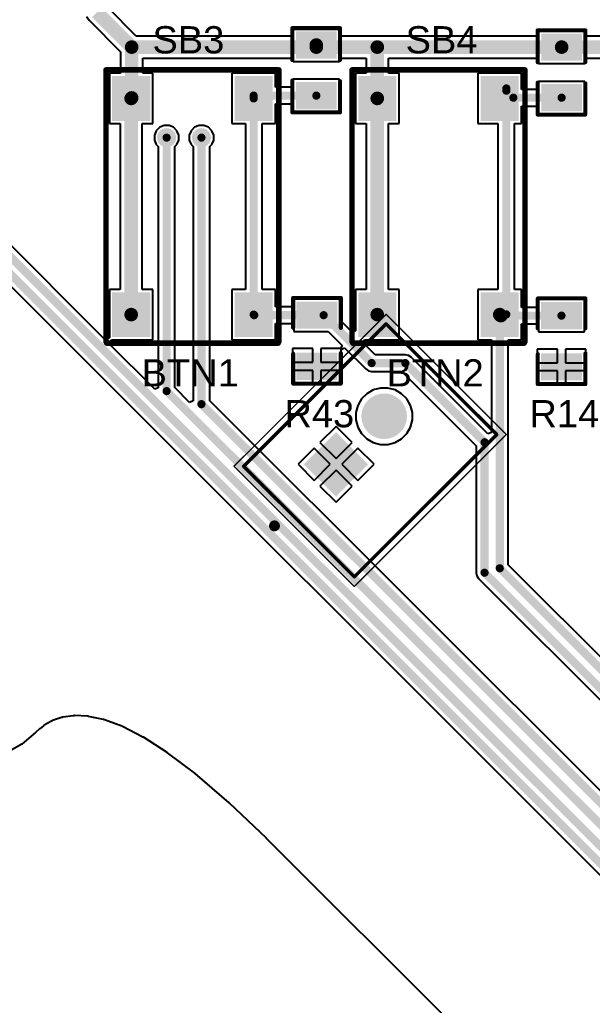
# Model space of a CAD drawing. Header units: millimetres. Extents: x 100 to 300, y 101 to 245.
# Drawn here: x 122.52 to 143.56, y 149.49 to 185.74 of the extents above; entities that cross this region are included whole.
import ezdxf

# ---------------------------------------------------------------- set-up
doc = ezdxf.new("R2010")
doc.units = ezdxf.units.MM
for name, color, linetype in [('BottomSolder', 6, 'Continuous'), ('Mechanical13', 56, 'Continuous'), ('Mechanical15', 56, 'Continuous'), ('MultiLayer', 9, 'Continuous'), ('PadHoleLayer', 156, 'Continuous'), ('TopLayer', 1, 'Continuous'), ('TopOverlay', 2, 'Continuous'), ('TopPaste', 8, 'Continuous'), ('TopSolder', 216, 'Continuous'), ('ViaHoleLayer', 16, 'Continuous')]:
    doc.layers.add(name, color=color, linetype=linetype)
doc.styles.add('Arial', font='', dxfattribs={"height": 0.2})
doc.styles.get('Arial').set_extended_font_data('Arial')

# ---------------------------------------------------------------- blocks, each defined once
blk = doc.blocks.new('CAP0805_5')
at = {"layer": 'TopLayer'}
for points in [[(-1.37900029, 0.70449948), (-0.47899955, 0.70449948), (-0.47899955, -0.69250052), (-1.37900029, -0.69250052)], [(0.48100107, 0.70449948), (1.38100181, 0.70449948), (1.38100181, -0.69250052), (0.48100107, -0.69250052)]]:
    blk.add_hatch(color=1, dxfattribs=at).paths.add_polyline_path(points)
at = {"layer": 'TopPaste'}
for points in [[(-1.37900029, 0.70449948), (-0.47899955, 0.70449948), (-0.47899955, -0.69250052), (-1.37900029, -0.69250052)], [(0.48100107, 0.70449948), (1.38100181, 0.70449948), (1.38100181, -0.69250052), (0.48100107, -0.69250052)]]:
    blk.add_hatch(color=8, dxfattribs=at).paths.add_polyline_path(points)
at = {"layer": 'TopSolder'}
for points in [[(-1.42900019, 0.7544993799999999), (-0.42899965, 0.7544993799999999), (-0.42899965, -0.7425004199999999), (-1.42900019, -0.7425004199999999)], [(0.4310011699999999, 0.7544993799999999), (1.43100171, 0.7544993799999999), (1.43100171, -0.7425004199999999), (0.4310011699999999, -0.7425004199999999)]]:
    blk.add_hatch(color=216, dxfattribs=at).paths.add_polyline_path(points)
at = {"layer": 'TopOverlay', "const_width": 0.1499997}
for points in [[(-0.37500052, 0.8750020599999999), (-1.55000198, 0.8750020599999999)], [(-1.54999944, -0.8499983), (-1.54999944, 0.8499983)], [(1.54999944, 0.87499952), (0.3999992, 0.87499952)], [(1.54999944, -0.85000338), (1.54999944, 0.8499983)], [(-0.37500052, -0.8750020599999999), (-1.55000198, -0.8750020599999999)], [(1.54999944, -0.8750045999999999), (0.37500052, -0.8750045999999999)]]:
    blk.add_lwpolyline(points, dxfattribs=at)
at = {"layer": 'TopOverlay', "const_width": 0.07499858}
for points in [[(-1.58750254, 0.8750020599999999, 1), (-1.51250142, 0.8750020599999999, 1)], [(-1.5875, 0.8499983, 1), (-1.51249888, 0.8499983, 1)], [(-0.41250108, 0.8750020599999999, 1), (-0.33749996, 0.8750020599999999, 1)], [(0.36249864, 0.87499952, 1), (0.43749976, 0.87499952, 1)], [(1.51249888, 0.87499952, 1), (1.5875, 0.87499952, 1)], [(1.51249888, 0.8499983, 1), (1.5875, 0.8499983, 1)], [(-1.58750254, -0.8750020599999999, 1), (-1.51250142, -0.8750020599999999, 1)], [(-1.5875, -0.8499983, 1), (-1.51249888, -0.8499983, 1)], [(-0.41250108, -0.8750020599999999, 1), (-0.33749996, -0.8750020599999999, 1)], [(0.33749996, -0.8750045999999999, 1), (0.41250108, -0.8750045999999999, 1)], [(1.51249888, -0.85000338, 1), (1.5875, -0.85000338, 1)], [(1.51249888, -0.8750045999999999, 1), (1.5875, -0.8750045999999999, 1)]]:
    blk.add_lwpolyline(points, format="xyb", close=True, dxfattribs=at)
blk = doc.blocks.new('CAP0805_6')
at = {"layer": 'TopLayer'}
for points in [[(-1.37900029, 0.70449948), (-0.47899955, 0.70449948), (-0.47899955, -0.69250052), (-1.37900029, -0.69250052)], [(0.48100107, 0.70449948), (1.38100181, 0.70449948), (1.38100181, -0.69250052), (0.48100107, -0.69250052)]]:
    blk.add_hatch(color=1, dxfattribs=at).paths.add_polyline_path(points)
at = {"layer": 'TopPaste'}
for points in [[(-1.37900029, 0.70449948), (-0.47899955, 0.70449948), (-0.47899955, -0.69250052), (-1.37900029, -0.69250052)], [(0.48100107, 0.70449948), (1.38100181, 0.70449948), (1.38100181, -0.69250052), (0.48100107, -0.69250052)]]:
    blk.add_hatch(color=8, dxfattribs=at).paths.add_polyline_path(points)
at = {"layer": 'TopSolder'}
for points in [[(-1.42900019, 0.7544993799999999), (-0.42899965, 0.7544993799999999), (-0.42899965, -0.7425004199999999), (-1.42900019, -0.7425004199999999)], [(0.4310011699999999, 0.7544993799999999), (1.43100171, 0.7544993799999999), (1.43100171, -0.7425004199999999), (0.4310011699999999, -0.7425004199999999)]]:
    blk.add_hatch(color=216, dxfattribs=at).paths.add_polyline_path(points)
at = {"layer": 'TopOverlay', "const_width": 0.1499997}
for points in [[(-0.37500052, 0.8750020599999999), (-1.55000198, 0.8750020599999999)], [(-1.54999944, -0.8499983), (-1.54999944, 0.8499983)], [(1.54999944, 0.87499952), (0.3999992, 0.87499952)], [(1.54999944, -0.85000338), (1.54999944, 0.8499983)], [(-0.37500052, -0.8750020599999999), (-1.55000198, -0.8750020599999999)], [(1.54999944, -0.8750045999999999), (0.37500052, -0.8750045999999999)]]:
    blk.add_lwpolyline(points, dxfattribs=at)
at = {"layer": 'TopOverlay', "const_width": 0.07499858}
for points in [[(-1.58750254, 0.8750020599999999, 1), (-1.51250142, 0.8750020599999999, 1)], [(-1.5875, 0.8499983, 1), (-1.51249888, 0.8499983, 1)], [(-0.41250108, 0.8750020599999999, 1), (-0.33749996, 0.8750020599999999, 1)], [(0.36249864, 0.87499952, 1), (0.43749976, 0.87499952, 1)], [(1.51249888, 0.87499952, 1), (1.5875, 0.87499952, 1)], [(1.51249888, 0.8499983, 1), (1.5875, 0.8499983, 1)], [(-1.58750254, -0.8750020599999999, 1), (-1.51250142, -0.8750020599999999, 1)], [(-1.5875, -0.8499983, 1), (-1.51249888, -0.8499983, 1)], [(-0.41250108, -0.8750020599999999, 1), (-0.33749996, -0.8750020599999999, 1)], [(0.33749996, -0.8750045999999999, 1), (0.41250108, -0.8750045999999999, 1)], [(1.51249888, -0.85000338, 1), (1.5875, -0.85000338, 1)], [(1.51249888, -0.8750045999999999, 1), (1.5875, -0.8750045999999999, 1)]]:
    blk.add_lwpolyline(points, format="xyb", close=True, dxfattribs=at)
blk = doc.blocks.new('RES0805_9')
at = {"layer": 'TopLayer'}
for points in [[(-1.38780139, 0.67829938), (-0.4878006499999999, 0.67829938), (-0.4878006499999999, -0.7187006199999999), (-1.38780139, -0.7187006199999999)], [(0.49219993, 0.67829938), (1.39220067, 0.67829938), (1.39220067, -0.7187006199999999), (0.49219993, -0.7187006199999999)]]:
    blk.add_hatch(color=1, dxfattribs=at).paths.add_polyline_path(points)
at = {"layer": 'TopPaste'}
for points in [[(-1.38780139, 0.67829938), (-0.4878006499999999, 0.67829938), (-0.4878006499999999, -0.7187006199999999), (-1.38780139, -0.7187006199999999)], [(0.49219993, 0.67829938), (1.39220067, 0.67829938), (1.39220067, -0.7187006199999999), (0.49219993, -0.7187006199999999)]]:
    blk.add_hatch(color=8, dxfattribs=at).paths.add_polyline_path(points)
at = {"layer": 'TopSolder'}
for points in [[(-1.43780129, 0.72829928), (-0.43780075, 0.72829928), (-0.43780075, -0.76870052), (-1.43780129, -0.76870052)], [(0.44220003, 0.72829928), (1.44220057, 0.72829928), (1.44220057, -0.76870052), (0.44220003, -0.76870052)]]:
    blk.add_hatch(color=216, dxfattribs=at).paths.add_polyline_path(points)
at = {"layer": 'TopOverlay', "const_width": 0.1499997}
for points in [[(-1.57500066, 0.8500008399999999), (-0.47500032, 0.8500008399999999)], [(-1.57500066, 0.8249996199999998), (-1.57500066, -0.87499952)], [(0.47500032, 0.8500008399999999), (1.57500066, 0.8500008399999999)], [(1.57500066, 0.8249996199999998), (1.57500066, -0.87499952)], [(-1.57500066, -0.90000074), (-0.4499991, -0.90000074)], [(0.47500032, -0.90000074), (1.57500066, -0.90000074)]]:
    blk.add_lwpolyline(points, dxfattribs=at)
at = {"layer": 'TopOverlay', "const_width": 0.07499858}
for points in [[(-1.61250122, 0.8500008399999999, 1), (-1.5375001, 0.8500008399999999, 1)], [(-1.61250122, 0.8249996199999998, 1), (-1.5375001, 0.8249996199999998, 1)], [(-0.5125008799999999, 0.8500008399999999, 1), (-0.43749976, 0.8500008399999999, 1)], [(0.43749976, 0.8500008399999999, 1), (0.5125008799999999, 0.8500008399999999, 1)], [(1.5375001, 0.8500008399999999, 1), (1.61250122, 0.8500008399999999, 1)], [(1.5375001, 0.8249996199999998, 1), (1.61250122, 0.8249996199999998, 1)], [(-1.61250122, -0.87499952, 1), (-1.5375001, -0.87499952, 1)], [(-1.61250122, -0.90000074, 1), (-1.5375001, -0.90000074, 1)], [(-0.4874996599999999, -0.90000074, 1), (-0.41249854, -0.90000074, 1)], [(0.43749976, -0.90000074, 1), (0.5125008799999999, -0.90000074, 1)], [(1.5375001, -0.87499952, 1), (1.61250122, -0.87499952, 1)], [(1.5375001, -0.90000074, 1), (1.61250122, -0.90000074, 1)]]:
    blk.add_lwpolyline(points, format="xyb", close=True, dxfattribs=at)
blk = doc.blocks.new('DTSM_61N_V_T_R_12')
at = {"layer": 'TopLayer'}
for points in [[(-0.77499972, 5.150003669999999), (0.77499972, 5.150003669999999), (0.77499972, 3.85000373), (-0.77499972, 3.85000373)], [(7.17499962, 5.15000113), (8.724999059999998, 5.15000113), (8.724999059999998, 3.85000119), (7.17499962, 3.85000119)], [(-0.77499972, 0.64999997), (0.77499972, 0.64999997), (0.77499972, -0.64999997), (-0.77499972, -0.64999997)], [(7.17499708, 0.64999997), (8.72499652, 0.64999997), (8.72499652, -0.64999997), (7.17499708, -0.64999997)]]:
    blk.add_hatch(color=1, dxfattribs=at).paths.add_polyline_path(points)
at = {"layer": 'TopPaste'}
for points in [[(-0.77499972, 5.150003669999999), (0.77499972, 5.150003669999999), (0.77499972, 3.85000373), (-0.77499972, 3.85000373)], [(7.17499962, 5.15000113), (8.724999059999998, 5.15000113), (8.724999059999998, 3.85000119), (7.17499962, 3.85000119)], [(-0.77499972, 0.64999997), (0.77499972, 0.64999997), (0.77499972, -0.64999997), (-0.77499972, -0.64999997)], [(7.17499708, 0.64999997), (8.72499652, 0.64999997), (8.72499652, -0.64999997), (7.17499708, -0.64999997)]]:
    blk.add_hatch(color=8, dxfattribs=at).paths.add_polyline_path(points)
at = {"layer": 'TopSolder'}
for points in [[(-0.8249996199999998, 5.20000357), (0.8249996199999998, 5.20000357), (0.8249996199999998, 3.80000383), (-0.8249996199999998, 3.80000383)], [(7.124999719999999, 5.20000103), (8.77499896, 5.20000103), (8.77499896, 3.80000129), (7.124999719999999, 3.80000129)], [(-0.8249996199999998, 0.69999987), (0.8249996199999998, 0.69999987), (0.8249996199999998, -0.69999987), (-0.8249996199999998, -0.69999987)], [(7.124997179999999, 0.69999987), (8.774996419999999, 0.69999987), (8.774996419999999, -0.69999987), (7.124997179999999, -0.69999987)]]:
    blk.add_hatch(color=216, dxfattribs=at).paths.add_polyline_path(points)
at = {"layer": 'TopOverlay', "const_width": 0.1999996}
for points in [[(-1.05000298, 5.39999174), (-1.05000298, 3.82499108)], [(-1.00000054, 5.425000579999999), (8.99999978, 5.425000579999999)], [(8.99999978, 5.39999936), (8.99999978, -0.90000074)], [(-1.05000298, 3.82499108), (-1.05000298, 0.6749923)], [(-1.05000298, 0.6749923), (-1.05000298, -0.9000083599999998)], [(8.99999978, -0.9249994199999999), (-1.00000054, -0.92500196)]]:
    blk.add_lwpolyline(points, dxfattribs=at)
at = {"layer": 'TopOverlay', "const_width": 0.0999998}
for points in [[(-1.10000288, 5.39999174, 1), (-1.00000308, 5.39999174, 1)], [(-1.05000044, 5.425000579999999, 1), (-0.95000064, 5.425000579999999, 1)], [(8.94999988, 5.425000579999999, 1), (9.049999679999999, 5.425000579999999, 1)], [(8.94999988, 5.39999936, 1), (9.049999679999999, 5.39999936, 1)], [(-1.10000288, 3.82499108, 1), (-1.00000308, 3.82499108, 1)], [(-1.10000288, 3.82499108, 1), (-1.00000308, 3.82499108, 1)], [(-1.10000288, 0.6749923, 1), (-1.00000308, 0.6749923, 1)], [(-1.10000288, 0.6749923, 1), (-1.00000308, 0.6749923, 1)], [(-1.10000288, -0.9000083599999998, 1), (-1.00000308, -0.9000083599999998, 1)], [(-1.05000044, -0.92500196, 1), (-0.95000064, -0.92500196, 1)], [(8.94999988, -0.90000074, 1), (9.049999679999999, -0.90000074, 1)], [(8.94999988, -0.9249994199999999, 1), (9.049999679999999, -0.9249994199999999, 1)]]:
    blk.add_lwpolyline(points, format="xyb", close=True, dxfattribs=at)
blk = doc.blocks.new('JST_XH_2_B_32')
at = {"layer": 'BottomSolder'}
blk.add_hatch(color=6, dxfattribs=at).paths.add_polyline_path([(-2.08750281, 1.36250045), (-0.41250235, 1.36250045), (-0.41250235, -0.31250001), (-2.08750281, -0.31250001)])
h = blk.add_hatch(color=6, dxfattribs=at)
edge = h.paths.add_edge_path()
edge.add_arc((1.25000258, 0.52500022), 0.8374989599999999, 0, 360)
at = {"layer": 'MultiLayer'}
h = blk.add_hatch(color=9, dxfattribs=at)
edge = h.paths.add_edge_path()
edge.add_arc((1.25000258, 0.52500022), 0.78749906, 0, 360)
at = {"layer": 'PadHoleLayer'}
h = blk.add_hatch(color=156, dxfattribs=at)
edge = h.paths.add_edge_path()
edge.add_arc((-1.25000258, 0.52500022), 0.52500022, 0, 360)
h = blk.add_hatch(color=156, dxfattribs=at)
edge = h.paths.add_edge_path()
edge.add_arc((1.25000258, 0.52500022), 0.52500022, 0, 360)
at = {"layer": 'TopLayer'}
blk.add_hatch(color=1, dxfattribs=at).paths.add_polyline_path([(-2.03750291, 1.31250055), (-0.4625022499999999, 1.31250055), (-0.4625022499999999, -0.26250011), (-2.03750291, -0.26250011)])
h = blk.add_hatch(color=1, dxfattribs=at)
edge = h.paths.add_edge_path()
edge.add_arc((1.25000258, 0.52500022), 0.78749906, 0, 360)
at = {"layer": 'TopSolder'}
blk.add_hatch(color=216, dxfattribs=at).paths.add_polyline_path([(-2.08750281, 1.36250045), (-0.41250235, 1.36250045), (-0.41250235, -0.31250001), (-2.08750281, -0.31250001)])
h = blk.add_hatch(color=216, dxfattribs=at)
edge = h.paths.add_edge_path()
edge.add_arc((1.25000258, 0.52500022), 0.8374989599999999, 0, 360)
at = {"layer": 'Mechanical13', "const_width": 0.127}
for points in [[(-3.70000022, 2.87500314), (-3.70000022, -2.87500314)], [(-3.70000022, 2.87500314), (3.70000022, 2.87500314)], [(3.70000022, 2.87500314), (3.70000022, -2.87500314)], [(-3.70000022, -2.87500314), (3.70000022, -2.87500314)]]:
    blk.add_lwpolyline(points, dxfattribs=at)
at = {"layer": 'Mechanical13'}
for points, const_width in [([(-3.73175022, 2.87500314, 1), (-3.66825022, 2.87500314, 1)], 0.0635), ([(-3.73175022, 2.87500314, 1), (-3.66825022, 2.87500314, 1)], 0.0635), ([(3.66825022, 2.87500314, 1), (3.73175022, 2.87500314, 1)], 0.0635), ([(3.66825022, 2.87500314, 1), (3.73175022, 2.87500314, 1)], 0.0635), ([(-4.35000146, 0.52500022, 1), (-4.55000106, 0.52500022, 1)], 0.1999996), ([(-4.60000096, 0.52500022, 1), (-4.50000116, 0.52500022, 1)], 0.0999998), ([(-4.40000136, 0.52500022, 1), (-4.30000156, 0.52500022, 1)], 0.0999998), ([(-3.73175022, -2.87500314, 1), (-3.66825022, -2.87500314, 1)], 0.0635), ([(-3.73175022, -2.87500314, 1), (-3.66825022, -2.87500314, 1)], 0.0635), ([(3.66825022, -2.87500314, 1), (3.73175022, -2.87500314, 1)], 0.0635), ([(3.66825022, -2.87500314, 1), (3.73175022, -2.87500314, 1)], 0.0635)]:
    blk.add_lwpolyline(points, format="xyb", close=True, dxfattribs=dict(at, const_width=const_width))
at = {"layer": 'Mechanical15', "const_width": 0.0499999}
for points in [[(-3.94999972, 3.12500264), (3.94999972, 3.12500264)], [(-3.94999972, 3.12500264), (-3.94999972, -3.12500264)], [(3.94999972, 3.12500264), (3.94999972, -3.12500264)], [(-3.94999972, -3.12500264), (3.94999972, -3.12500264)]]:
    blk.add_lwpolyline(points, dxfattribs=at)
at = {"layer": 'Mechanical15', "const_width": 0.02499868}
for points in [[(-3.96249906, 3.12500264, 1), (-3.93750038, 3.12500264, 1)], [(-3.96249906, 3.12500264, 1), (-3.93750038, 3.12500264, 1)], [(3.93750038, 3.12500264, 1), (3.96249906, 3.12500264, 1)], [(3.93750038, 3.12500264, 1), (3.96249906, 3.12500264, 1)], [(-3.96249906, -3.12500264, 1), (-3.93750038, -3.12500264, 1)], [(-3.96249906, -3.12500264, 1), (-3.93750038, -3.12500264, 1)], [(3.93750038, -3.12500264, 1), (3.96249906, -3.12500264, 1)], [(3.93750038, -3.12500264, 1), (3.96249906, -3.12500264, 1)]]:
    blk.add_lwpolyline(points, format="xyb", close=True, dxfattribs=at)
blk = doc.blocks.new('DTSM_61N_V_T_R_74')
at = {"layer": 'TopLayer'}
for points in [[(-0.77499972, 5.150003669999999), (0.77499972, 5.150003669999999), (0.77499972, 3.85000373), (-0.77499972, 3.85000373)], [(7.17499962, 5.15000113), (8.724999059999998, 5.15000113), (8.724999059999998, 3.85000119), (7.17499962, 3.85000119)], [(-0.77499972, 0.64999997), (0.77499972, 0.64999997), (0.77499972, -0.64999997), (-0.77499972, -0.64999997)], [(7.17499708, 0.64999997), (8.72499652, 0.64999997), (8.72499652, -0.64999997), (7.17499708, -0.64999997)]]:
    blk.add_hatch(color=1, dxfattribs=at).paths.add_polyline_path(points)
at = {"layer": 'TopPaste'}
for points in [[(-0.77499972, 5.150003669999999), (0.77499972, 5.150003669999999), (0.77499972, 3.85000373), (-0.77499972, 3.85000373)], [(7.17499962, 5.15000113), (8.724999059999998, 5.15000113), (8.724999059999998, 3.85000119), (7.17499962, 3.85000119)], [(-0.77499972, 0.64999997), (0.77499972, 0.64999997), (0.77499972, -0.64999997), (-0.77499972, -0.64999997)], [(7.17499708, 0.64999997), (8.72499652, 0.64999997), (8.72499652, -0.64999997), (7.17499708, -0.64999997)]]:
    blk.add_hatch(color=8, dxfattribs=at).paths.add_polyline_path(points)
at = {"layer": 'TopSolder'}
for points in [[(-0.8249996199999998, 5.20000357), (0.8249996199999998, 5.20000357), (0.8249996199999998, 3.80000383), (-0.8249996199999998, 3.80000383)], [(7.124999719999999, 5.20000103), (8.77499896, 5.20000103), (8.77499896, 3.80000129), (7.124999719999999, 3.80000129)], [(-0.8249996199999998, 0.69999987), (0.8249996199999998, 0.69999987), (0.8249996199999998, -0.69999987), (-0.8249996199999998, -0.69999987)], [(7.124997179999999, 0.69999987), (8.774996419999999, 0.69999987), (8.774996419999999, -0.69999987), (7.124997179999999, -0.69999987)]]:
    blk.add_hatch(color=216, dxfattribs=at).paths.add_polyline_path(points)
at = {"layer": 'TopOverlay', "const_width": 0.1999996}
for points in [[(-1.05000298, 5.39999174), (-1.05000298, 3.82499108)], [(-1.00000054, 5.425000579999999), (8.99999978, 5.425000579999999)], [(8.99999978, 5.39999936), (8.99999978, -0.90000074)], [(-1.05000298, 3.82499108), (-1.05000298, 0.6749923)], [(-1.05000298, 0.6749923), (-1.05000298, -0.9000083599999998)], [(8.99999978, -0.9249994199999999), (-1.00000054, -0.92500196)]]:
    blk.add_lwpolyline(points, dxfattribs=at)
at = {"layer": 'TopOverlay', "const_width": 0.0999998}
for points in [[(-1.10000288, 5.39999174, 1), (-1.00000308, 5.39999174, 1)], [(-1.05000044, 5.425000579999999, 1), (-0.95000064, 5.425000579999999, 1)], [(8.94999988, 5.425000579999999, 1), (9.049999679999999, 5.425000579999999, 1)], [(8.94999988, 5.39999936, 1), (9.049999679999999, 5.39999936, 1)], [(-1.10000288, 3.82499108, 1), (-1.00000308, 3.82499108, 1)], [(-1.10000288, 3.82499108, 1), (-1.00000308, 3.82499108, 1)], [(-1.10000288, 0.6749923, 1), (-1.00000308, 0.6749923, 1)], [(-1.10000288, 0.6749923, 1), (-1.00000308, 0.6749923, 1)], [(-1.10000288, -0.9000083599999998, 1), (-1.00000308, -0.9000083599999998, 1)], [(-1.05000044, -0.92500196, 1), (-0.95000064, -0.92500196, 1)], [(8.94999988, -0.90000074, 1), (9.049999679999999, -0.90000074, 1)], [(8.94999988, -0.9249994199999999, 1), (9.049999679999999, -0.9249994199999999, 1)]]:
    blk.add_lwpolyline(points, format="xyb", close=True, dxfattribs=at)
blk = doc.blocks.new('RES0805_101')
at = {"layer": 'TopLayer'}
for points in [[(-1.38780139, 0.67829938), (-0.4878006499999999, 0.67829938), (-0.4878006499999999, -0.7187006199999999), (-1.38780139, -0.7187006199999999)], [(0.49219993, 0.67829938), (1.39220067, 0.67829938), (1.39220067, -0.7187006199999999), (0.49219993, -0.7187006199999999)]]:
    blk.add_hatch(color=1, dxfattribs=at).paths.add_polyline_path(points)
at = {"layer": 'TopPaste'}
for points in [[(-1.38780139, 0.67829938), (-0.4878006499999999, 0.67829938), (-0.4878006499999999, -0.7187006199999999), (-1.38780139, -0.7187006199999999)], [(0.49219993, 0.67829938), (1.39220067, 0.67829938), (1.39220067, -0.7187006199999999), (0.49219993, -0.7187006199999999)]]:
    blk.add_hatch(color=8, dxfattribs=at).paths.add_polyline_path(points)
at = {"layer": 'TopSolder'}
for points in [[(-1.43780129, 0.72829928), (-0.43780075, 0.72829928), (-0.43780075, -0.76870052), (-1.43780129, -0.76870052)], [(0.44220003, 0.72829928), (1.44220057, 0.72829928), (1.44220057, -0.76870052), (0.44220003, -0.76870052)]]:
    blk.add_hatch(color=216, dxfattribs=at).paths.add_polyline_path(points)
at = {"layer": 'TopOverlay', "const_width": 0.1499997}
for points in [[(-1.57500066, 0.8500008399999999), (-0.47500032, 0.8500008399999999)], [(-1.57500066, 0.8249996199999998), (-1.57500066, -0.87499952)], [(0.47500032, 0.8500008399999999), (1.57500066, 0.8500008399999999)], [(1.57500066, 0.8249996199999998), (1.57500066, -0.87499952)], [(-1.57500066, -0.90000074), (-0.4499991, -0.90000074)], [(0.47500032, -0.90000074), (1.57500066, -0.90000074)]]:
    blk.add_lwpolyline(points, dxfattribs=at)
at = {"layer": 'TopOverlay', "const_width": 0.07499858}
for points in [[(-1.61250122, 0.8500008399999999, 1), (-1.5375001, 0.8500008399999999, 1)], [(-1.61250122, 0.8249996199999998, 1), (-1.5375001, 0.8249996199999998, 1)], [(-0.5125008799999999, 0.8500008399999999, 1), (-0.43749976, 0.8500008399999999, 1)], [(0.43749976, 0.8500008399999999, 1), (0.5125008799999999, 0.8500008399999999, 1)], [(1.5375001, 0.8500008399999999, 1), (1.61250122, 0.8500008399999999, 1)], [(1.5375001, 0.8249996199999998, 1), (1.61250122, 0.8249996199999998, 1)], [(-1.61250122, -0.87499952, 1), (-1.5375001, -0.87499952, 1)], [(-1.61250122, -0.90000074, 1), (-1.5375001, -0.90000074, 1)], [(-0.4874996599999999, -0.90000074, 1), (-0.41249854, -0.90000074, 1)], [(0.43749976, -0.90000074, 1), (0.5125008799999999, -0.90000074, 1)], [(1.5375001, -0.87499952, 1), (1.61250122, -0.87499952, 1)], [(1.5375001, -0.90000074, 1), (1.61250122, -0.90000074, 1)]]:
    blk.add_lwpolyline(points, format="xyb", close=True, dxfattribs=at)

msp = doc.modelspace()

# ---------------------------------------------------------------- hatches: boundary and pattern name
at = {"layer": 'BottomSolder'}
h = msp.add_hatch(color=6, dxfattribs=at)
edge = h.paths.add_edge_path()
edge.add_arc((127.92019882, 181.40000042), 0.3499993, 0, 360)
h = msp.add_hatch(color=6, dxfattribs=at)
edge = h.paths.add_edge_path()
edge.add_arc((129.20000068, 181.40000042), 0.3499993, 0, 360)
at = {"layer": 'TopLayer'}
h = msp.add_hatch(color=1, dxfattribs=at)
edge = h.paths.add_edge_path()
edge.add_arc((127.92019882, 181.40000042), 0.2999994, 0, 360)
h = msp.add_hatch(color=1, dxfattribs=at)
edge = h.paths.add_edge_path()
edge.add_arc((129.20000068, 181.40000042), 0.2999994, 0, 360)
at = {"layer": 'TopSolder'}
h = msp.add_hatch(color=216, dxfattribs=at)
edge = h.paths.add_edge_path()
edge.add_arc((127.92019882, 181.40000042), 0.3499993, 0, 360)
h = msp.add_hatch(color=216, dxfattribs=at)
edge = h.paths.add_edge_path()
edge.add_arc((129.20000068, 181.40000042), 0.3499993, 0, 360)
at = {"layer": 'ViaHoleLayer'}
h = msp.add_hatch(color=16, dxfattribs=at)
edge = h.paths.add_edge_path()
edge.add_arc((127.92019882, 181.40000042), 0.1499997, 0, 360)
h = msp.add_hatch(color=16, dxfattribs=at)
edge = h.paths.add_edge_path()
edge.add_arc((129.20000068, 181.40000042), 0.1499997, 0, 360)

# ---------------------------------------------------------------- linework, layer by layer
at = {"layer": 'TopLayer'}
for p, q in [((126.80633262, 185.13683572), (125.7678333, 186.17533758)), ((124.98320698, 185.85033188), (125.07161422, 185.71802074)), ((125.07161422, 185.71802074), (126.2295672, 184.5600703)), ((134.26870022, 185.40589538), (132.57170082, 185.40589538)), ((132.57170082, 185.40589538), (132.57170082, 185.13683572)), ((134.26870022, 185.13683572), (134.26870022, 185.40589538)), ((143.28069896, 185.32899942), (141.58369956, 185.32899942)), ((141.58369956, 185.32899942), (141.58369956, 185.13683572)), ((143.28069896, 185.13683572), (143.28069896, 185.32899942)), ((132.57170082, 185.13683572), (126.80633262, 185.13683572)), ((141.58369956, 185.13683572), (134.26870022, 185.13683572)), ((150.4376341, 185.13683572), (143.28069896, 185.13683572)), ((125.68094752, 173.95163076), (114.96197226, 184.67060602)), ((126.2295672, 184.5600703), (126.2295672, 183.76789002)), ((113.78371198, 184.34731736), (163.3473111, 134.78372078)), ((127.0452374, 183.76789002), (127.0452374, 184.32116552)), ((127.0452374, 184.32116552), (132.57170082, 184.32116552)), ((132.57170082, 184.32116552), (132.57170082, 184.20589778)), ((132.57170082, 184.20589778), (134.26870022, 184.20589778)), ((134.26870022, 184.20589778), (134.26870022, 184.32116552)), ((134.26870022, 184.32116552), (135.25154306, 184.32116552)), ((135.25154306, 184.32116552), (135.25154306, 183.76789002)), ((136.06721326, 183.76789002), (136.06721326, 184.32116552)), ((136.06721326, 184.32116552), (141.58369956, 184.32116552)), ((141.58369956, 184.32116552), (141.58369956, 184.12900182)), ((141.58369956, 184.12900182), (143.28069896, 184.12900182)), ((143.28069896, 184.12900182), (143.28069896, 184.32116552)), ((143.28069896, 184.32116552), (144.2921676, 184.32116552)), ((126.2295672, 183.76789002), (125.81875522, 183.76789002)), ((125.81875522, 183.76789002), (125.81875522, 181.91789118)), ((127.41875202, 183.76789002), (127.0452374, 183.76789002)), ((127.41875202, 181.91789118), (127.41875202, 183.76789002)), ((131.91875318, 183.76788748), (130.31875638, 183.76788748)), ((130.31875638, 183.76788748), (130.31875638, 181.91788864)), ((131.91875318, 183.25177218), (131.91875318, 183.76788748)), ((135.25154306, 183.76789002), (134.85937976, 183.76789002)), ((134.85937976, 183.76789002), (134.85937976, 181.91789118)), ((136.45937656, 183.76789002), (136.06721326, 183.76789002)), ((136.45937656, 181.91789118), (136.45937656, 183.76789002)), ((140.95937772, 183.76788748), (139.35938092, 183.76788748)), ((139.35938092, 183.76788748), (139.35938092, 181.91788864)), ((140.95937772, 183.17487622), (140.95937772, 183.76788748)), ((134.26870022, 183.54589402), (132.57170082, 183.54589402)), ((132.57170082, 183.54589402), (132.57170082, 183.25177218)), ((134.26870022, 182.34589642), (134.26870022, 183.54589402)), ((143.28069896, 183.46899806), (141.58369956, 183.46899806)), ((141.58369956, 183.46899806), (141.58369956, 183.17487622)), ((143.28069896, 182.26900046), (143.28069896, 183.46899806)), ((132.57170082, 183.25177218), (131.91875318, 183.25177218)), ((141.58369956, 183.17487622), (140.95937772, 183.17487622)), ((131.91875318, 181.91788864), (131.91875318, 182.64001826)), ((131.91875318, 182.64001826), (132.57170082, 182.64001826)), ((132.57170082, 182.64001826), (132.57170082, 182.34589642)), ((132.57170082, 182.34589642), (134.26870022, 182.34589642)), ((140.95937772, 181.91788864), (140.95937772, 182.5631223)), ((140.95937772, 182.5631223), (141.58369956, 182.5631223)), ((141.58369956, 182.5631223), (141.58369956, 182.26900046)), ((141.58369956, 182.26900046), (143.28069896, 182.26900046)), ((125.81875522, 181.91789118), (126.21091852, 181.91789118)), ((126.21091852, 181.91789118), (126.21091852, 175.81789068)), ((127.02658872, 175.81789068), (127.02658872, 181.91789118)), ((127.02658872, 181.91789118), (127.41875202, 181.91789118)), ((127.5387086, 181.65490466), (127.47019972, 181.48951002)), ((127.66529458, 181.78149064), (127.5387086, 181.65490466)), ((127.83068922, 181.84999952), (127.66529458, 181.78149064)), ((128.00970842, 181.84999952), (127.83068922, 181.84999952)), ((128.17510306, 181.78149064), (128.00970842, 181.84999952)), ((128.30168904, 181.65490466), (128.17510306, 181.78149064)), ((128.37019792, 181.48951002), (128.30168904, 181.65490466)), ((128.81851046, 181.65490466), (128.75000158, 181.48951002)), ((128.94509644, 181.78149064), (128.81851046, 181.65490466)), ((129.11049108, 181.84999952), (128.94509644, 181.78149064)), ((129.28951028, 181.84999952), (129.11049108, 181.84999952)), ((129.45490492, 181.78149064), (129.28951028, 181.84999952)), ((129.5814909, 181.65490466), (129.45490492, 181.78149064)), ((129.64999978, 181.48951002), (129.5814909, 181.65490466)), ((130.31875638, 181.91788864), (130.81287782, 181.91788864)), ((130.81287782, 181.91788864), (130.81287782, 175.81789068)), ((131.42463174, 175.81789068), (131.42463174, 181.91788864)), ((131.42463174, 181.91788864), (131.91875318, 181.91788864)), ((134.85937976, 181.91789118), (135.25154306, 181.91789118)), ((135.25154306, 181.91789118), (135.25154306, 175.81789068)), ((136.06721326, 175.81789068), (136.06721326, 181.91789118)), ((136.06721326, 181.91789118), (136.45937656, 181.91789118)), ((139.35938092, 181.91788864), (140.09412672, 181.91788864)), ((140.09412672, 181.91788864), (140.09412672, 175.81789068)), ((140.70588064, 175.81789068), (140.70588064, 181.91788864)), ((140.70588064, 181.91788864), (140.95937772, 181.91788864)), ((127.47019972, 181.48951002), (127.47019972, 181.31049082)), ((127.47019972, 181.31049082), (127.5387086, 181.14509618)), ((128.30168904, 181.14509618), (128.37019792, 181.31049082)), ((128.37019792, 181.31049082), (128.37019792, 181.48951002)), ((128.75000158, 181.48951002), (128.75000158, 181.31049082)), ((128.75000158, 181.31049082), (128.81851046, 181.14509618)), ((129.5814909, 181.14509618), (129.64999978, 181.31049082)), ((129.64999978, 181.31049082), (129.64999978, 181.48951002)), ((127.5387086, 181.14509618), (127.61432186, 181.06948292)), ((127.61432186, 181.06948292), (127.61432186, 172.19786236)), ((128.22607578, 181.06948292), (128.30168904, 181.14509618)), ((128.22607578, 172.2065009), (128.22607578, 181.06948292)), ((128.81851046, 181.14509618), (128.89412372, 181.06948292)), ((128.89412372, 181.06948292), (128.89412372, 171.7180589)), ((129.50587764, 181.06948292), (129.5814909, 181.14509618)), ((129.50587764, 171.72670252), (129.50587764, 181.06948292)), ((126.21091852, 175.81789068), (125.81875268, 175.81789068)), ((125.81875268, 175.81789068), (125.81875268, 174.09206482)), ((127.41874948, 175.81789068), (127.02658872, 175.81789068)), ((127.41874948, 173.96789184), (127.41874948, 175.81789068)), ((130.81287782, 175.81789068), (130.31875638, 175.81789068)), ((130.31875638, 175.81789068), (130.31875638, 173.96789184)), ((131.91875318, 175.81789068), (131.42463174, 175.81789068)), ((131.91875318, 175.17773956), (131.91875318, 175.81789068)), ((135.25154306, 175.81789068), (134.85937722, 175.81789068)), ((134.85937722, 175.81789068), (134.85937722, 174.29989524)), ((136.45937402, 175.81789068), (136.06721326, 175.81789068)), ((136.45937402, 173.96789184), (136.45937402, 175.81789068)), ((140.09412672, 175.81789068), (139.35938092, 175.81789068)), ((139.35938092, 175.81789068), (139.35938092, 173.96789184)), ((140.95937772, 175.81789068), (140.70588064, 175.81789068)), ((140.95937772, 175.16027452), (140.95937772, 175.81789068)), ((134.28890084, 175.4718614), (132.59190144, 175.4718614)), ((132.59190144, 175.4718614), (132.59190144, 175.17773956)), ((134.28890084, 174.7044385), (134.28890084, 175.4718614)), ((143.27469948, 175.45439636), (141.57770008, 175.45439636)), ((141.57770008, 175.45439636), (141.57770008, 175.16027452)), ((143.27469948, 174.25439876), (143.27469948, 175.45439636)), ((132.59190144, 175.17773956), (131.91875318, 175.17773956)), ((141.57770008, 175.16027452), (140.95937772, 175.16027452)), ((134.74204446, 174.25129488), (134.28890084, 174.7044385)), ((131.91875318, 173.96789184), (131.91875318, 174.56598564)), ((131.91875318, 174.56598564), (132.59190144, 174.56598564)), ((132.59190144, 174.56598564), (132.59190144, 174.2718638)), ((140.95937772, 173.96789184), (140.95937772, 174.5485206)), ((140.95937772, 174.5485206), (141.57770008, 174.5485206)), ((141.57770008, 174.5485206), (141.57770008, 174.25439876)), ((125.81875014, 174.04569966), (125.70966222, 173.95019312)), ((125.80105396, 173.85880138), (125.8965605, 173.9678893)), ((125.81875268, 174.09206482), (125.81875014, 174.04569966)), ((125.8965605, 173.9678893), (125.93517358, 173.96789184)), ((125.93517358, 173.96789184), (127.41874948, 173.96789184)), ((130.31875638, 173.96789184), (131.91875318, 173.96789184)), ((132.59190144, 174.2718638), (133.85632106, 174.2718638)), ((133.85632106, 174.2718638), (134.37376478, 173.75442008)), ((134.85937722, 174.29989524), (134.74204446, 174.25129488)), ((135.14278026, 173.85055908), (135.19138062, 173.96789184)), ((135.19138062, 173.96789184), (136.45937402, 173.96789184)), ((139.35938092, 173.96789184), (139.85350236, 173.96789184)), ((139.85350236, 173.96789184), (139.85350236, 170.55868098)), ((140.46525628, 165.69232038), (140.46525628, 173.96789184)), ((140.46525628, 173.96789184), (140.95937772, 173.96789184)), ((141.57770008, 174.25439876), (143.27469948, 174.25439876)), ((125.70966222, 173.95019312), (125.68094752, 173.95163076)), ((125.8024916, 173.83008668), (125.80105396, 173.85880138)), ((127.48732186, 172.14525642), (125.8024916, 173.83008668)), ((133.29040398, 173.64185998), (132.54190154, 173.64185998)), ((132.54190154, 173.64185998), (132.54190154, 173.14185844)), ((133.29040398, 173.14185844), (133.29040398, 173.64185998)), ((134.22523066, 173.64185998), (133.59040338, 173.64185998)), ((133.59040338, 173.64185998), (133.59040338, 173.14185844)), ((134.3067164, 173.64186506), (134.22523066, 173.64185998)), ((134.37376478, 173.75442008), (134.3067164, 173.64186506)), ((134.33890074, 173.51948532), (134.33890582, 173.60967564)), ((134.33890582, 173.60967564), (134.45146084, 173.67672402)), ((134.45146084, 173.67672402), (135.23504322, 172.89314418)), ((135.57803466, 173.41530214), (135.14278026, 173.85055908)), ((142.27621278, 173.62439494), (141.52770018, 173.62439494)), ((141.52770018, 173.62439494), (141.52770018, 173.12440356)), ((142.27621278, 173.12440356), (142.27621278, 173.62439494)), ((143.32469938, 173.62439494), (142.57621218, 173.62439494)), ((142.57621218, 173.62439494), (142.57621218, 173.12440356)), ((143.32469938, 173.12440356), (143.32469938, 173.62439494)), ((134.33890074, 173.14185844), (134.33890074, 173.51948532)), ((136.69056228, 173.41530214), (135.57803466, 173.41530214)), ((136.69057498, 173.41530468), (136.69056228, 173.41530214)), ((136.80762834, 173.39201796), (136.69057498, 173.41530468)), ((136.9068636, 173.3257138), (136.80762834, 173.39201796)), ((139.72650236, 170.50607504), (136.9068636, 173.3257138)), ((132.54190154, 173.14185844), (133.29040398, 173.14185844)), ((133.59040338, 173.14185844), (134.33890074, 173.14185844)), ((135.23504322, 172.89314418), (135.2350483, 172.89313656)), ((135.2350483, 172.89313656), (135.33428356, 172.8268324)), ((141.52770018, 173.12440356), (142.27621278, 173.12440356)), ((142.57621218, 173.12440356), (143.32469938, 173.12440356)), ((133.29040398, 172.84185904), (132.54190154, 172.84185904)), ((132.54190154, 172.84185904), (132.54190154, 172.34186258)), ((133.29040398, 172.34186258), (133.29040398, 172.84185904)), ((134.33890074, 172.84185904), (133.59040338, 172.84185904)), ((133.59040338, 172.84185904), (133.59040338, 172.34186258)), ((134.33890074, 172.34186258), (134.33890074, 172.84185904)), ((135.33428356, 172.8268324), (135.45133692, 172.80354568)), ((135.45133692, 172.80354568), (135.45134962, 172.80354822)), ((135.45134962, 172.80354822), (136.5638747, 172.80354822)), ((136.5638747, 172.80354822), (139.29412324, 170.07329968)), ((142.27621278, 172.82440416), (141.52770018, 172.82440416)), ((141.52770018, 172.82440416), (141.52770018, 172.32439754)), ((142.27621278, 172.32439754), (142.27621278, 172.82440416)), ((143.32469938, 172.82440416), (142.57621218, 172.82440416)), ((142.57621218, 172.82440416), (142.57621218, 172.32439754)), ((143.32469938, 172.32439754), (143.32469938, 172.82440416)), ((127.61432186, 172.19786236), (127.48732186, 172.14525642)), ((128.76712372, 171.66545296), (128.22607578, 172.2065009)), ((132.54190154, 172.34186258), (133.29040398, 172.34186258)), ((133.59040338, 172.34186258), (134.33890074, 172.34186258)), ((135.77606576, 172.19261472), (135.51219532, 172.12191128)), ((136.04924276, 172.19261472), (135.77606576, 172.19261472)), ((136.3131132, 172.12191128), (136.04924276, 172.19261472)), ((141.52770018, 172.32439754), (142.27621278, 172.32439754)), ((142.57621218, 172.32439754), (143.32469938, 172.32439754)), ((135.08245018, 171.79215578), (134.94585914, 171.5555751)), ((135.27561464, 171.98532024), (135.08245018, 171.79215578)), ((135.51219532, 172.12191128), (135.27561464, 171.98532024)), ((136.54969388, 171.98532024), (136.3131132, 172.12191128)), ((136.74285834, 171.79215578), (136.54969388, 171.98532024)), ((136.87944938, 171.5555751), (136.74285834, 171.79215578)), ((128.89412372, 171.7180589), (128.76712372, 171.66545296)), ((164.52670422, 136.70587594), (129.50587764, 171.72670252)), ((134.94585914, 171.5555751), (134.8751557, 171.29170466)), ((136.95015282, 171.29170466), (136.87944938, 171.5555751)), ((134.8751557, 171.29170466), (134.8751557, 171.01852766)), ((136.95015282, 171.01852766), (136.95015282, 171.29170466)), ((134.14488538, 170.78388246), (133.55268184, 170.19167892)), ((134.73708892, 170.19167892), (134.14488538, 170.78388246)), ((134.8751557, 171.01852766), (134.94585914, 170.75465722)), ((134.94585914, 170.75465722), (135.08245018, 170.51807654)), ((136.74285834, 170.51807654), (136.87944938, 170.75465722)), ((136.87944938, 170.75465722), (136.95015282, 171.01852766)), ((135.08245018, 170.51807654), (135.27561464, 170.32491208)), ((136.54969388, 170.32491208), (136.74285834, 170.51807654)), ((139.85350236, 170.55868098), (139.72650236, 170.50607504)), ((133.3405512, 169.97954828), (132.7483502, 169.38734728)), ((133.93275474, 169.38734474), (133.3405512, 169.97954828)), ((133.55268184, 170.19167892), (134.14488538, 169.59947792)), ((134.14488538, 169.59947792), (134.73708892, 170.19167892)), ((134.94921956, 169.97954828), (134.35701856, 169.38734474)), ((135.54142056, 169.38734728), (134.94921956, 169.97954828)), ((135.27561464, 170.32491208), (135.51219532, 170.18832104)), ((135.51219532, 170.18832104), (135.77606576, 170.1176176)), ((135.77606576, 170.1176176), (136.04924276, 170.1176176)), ((136.04924276, 170.1176176), (136.3131132, 170.18832104)), ((136.3131132, 170.18832104), (136.54969388, 170.32491208)), ((139.29412324, 170.07329968), (139.29412324, 165.4000121)), ((132.7483502, 169.38734728), (133.34055374, 168.79514374)), ((133.34055374, 168.79514374), (133.93275474, 169.38734474)), ((134.35701856, 169.38734474), (134.94921702, 168.79514374)), ((134.94921702, 168.79514374), (135.54142056, 169.38734728)), ((134.14488538, 169.1752141), (133.55268438, 168.5830131)), ((134.73708638, 168.5830131), (134.14488538, 169.1752141)), ((133.55268438, 168.5830131), (134.14488538, 167.9908121)), ((134.14488538, 167.9908121), (134.73708638, 168.5830131)), ((145.56712314, 160.59045352), (140.46525628, 165.69232038)), ((139.29412324, 165.4000121), (139.2941207, 165.3999994)), ((139.2941207, 165.3999994), (139.31740742, 165.28294604)), ((139.31740742, 165.28294604), (139.38371158, 165.18371078)), ((139.38371158, 165.18371078), (167.73454896, 136.83287594)), ((123.69193956, 159.94309896), (123.42682452, 159.79193086)), ((123.71383944, 159.95040146), (123.69193956, 159.94309896)), ((123.73370986, 159.96215658), (123.71383944, 159.95040146)), ((124.05469474, 160.07492242), (123.73370986, 159.96215658)), ((124.07902032, 160.07838698), (124.05469474, 160.07492242)), ((124.1021648, 160.08662928), (124.07902032, 160.07838698)), ((124.49140202, 160.14375896), (124.1021648, 160.08662928)), ((124.5156006, 160.14253214), (124.49140202, 160.14375896)), ((124.53955026, 160.14621768), (124.5156006, 160.14253214)), ((125.0122722, 160.12555224), (124.53955026, 160.14621768)), ((125.03340754, 160.12037826), (125.0122722, 160.12555224)), ((125.0551601, 160.12000488), (125.03340754, 160.12037826)), ((125.6035969, 160.00107192), (125.0551601, 160.12000488)), ((125.62035074, 159.99379228), (125.6035969, 160.00107192)), ((125.63840252, 159.99088652), (125.62035074, 159.99379228)), ((126.27738016, 159.7533254), (125.63840252, 159.99088652)), ((123.11082566, 159.53303628), (122.59802506, 159.10273996)), ((123.24022342, 159.65151966), (123.11082566, 159.53303628)), ((123.25029706, 159.65762836), (123.24022342, 159.65151966)), ((123.25810502, 159.66644978), (123.25029706, 159.65762836)), ((123.39883118, 159.77342442), (123.25810502, 159.66644978)), ((123.4140407, 159.78083868), (123.39883118, 159.77342442)), ((123.42682452, 159.79193086), (123.4140407, 159.78083868)), ((126.29017414, 159.74544124), (126.27738016, 159.7533254)), ((126.30463182, 159.74133914), (126.29017414, 159.74544124)), ((127.04970526, 159.36024008), (126.30463182, 159.74133914)), ((127.05931154, 159.35264294), (127.04970526, 159.36024008)), ((127.0707263, 159.3481954), (127.05931154, 159.35264294)), ((127.93825568, 158.7947167), (127.0707263, 159.3481954)), ((122.59802506, 159.10273996), (122.0328141, 158.776416)), ((127.94545404, 158.78781552), (127.93825568, 158.7947167)), ((127.9544431, 158.78348736), (127.94545404, 158.78781552)), ((128.96163692, 158.02540912), (127.9544431, 158.78348736)), ((128.96724524, 158.01913024), (128.96163692, 158.02540912)), ((128.97456298, 158.0150002), (128.96724524, 158.01913024)), ((130.22235322, 156.94177908), (128.97456298, 158.0150002)), ((130.22658486, 156.93637142), (130.22235322, 156.94177908)), ((130.23238114, 156.9326808), (130.22658486, 156.93637142)), ((131.58686154, 155.63638672), (130.23238114, 156.9326808)), ((131.58849476, 155.634055), (131.58686154, 155.63638672)), ((131.5908595, 155.63247512), (131.58849476, 155.634055)), ((155.63248528, 131.5908468), (131.5908595, 155.63247512))]:
    msp.add_line(p, q, dxfattribs=at)
for points, const_width in [([(125.3599982, 186.00640472), (126.6374023, 184.72900062)], 0.499999), ([(126.6374023, 184.72900062), (133.42020052, 184.72900062)], 0.499999), ([(126.6374023, 182.86153928), (126.6374023, 184.72900062)], 0.499999), ([(133.42020052, 184.72900062), (133.42020052, 184.80589658)], 0.499999), ([(133.42020052, 184.72900062), (135.65937816, 184.72900062)], 0.499999), ([(135.65937816, 182.8428906), (135.65937816, 184.72900062)], 0.499999), ([(135.65937816, 184.72900062), (142.43219926, 184.72900062)], 0.499999), ([(142.43219926, 184.72900062), (144.7000027, 184.72900062)], 0.499999), ([(114.0000006, 184.56360598), (163.5636048, 135.00000178)], 0.2999994), ([(114.6560953, 184.54390574), (163.75000016, 135.45000088)], 0.2999994), ([(126.61875362, 174.8928938), (126.61875362, 182.8428906)], 0.499999), ([(131.11875478, 182.94589522), (133.42020052, 182.94589522)], 0.2999994), ([(135.65937816, 174.8928938), (135.65937816, 182.8428906)], 0.499999), ([(140.40000368, 174.89999818), (140.40000368, 183.2085109)], 0.2999994), ([(140.40207632, 183.1263038), (140.40207632, 183.21058354)], 0.2999994), ([(140.40207632, 183.1263038), (140.65938086, 182.86899926)], 0.2999994), ([(131.11875478, 174.89289126), (131.11875478, 182.84288806)], 0.2999994), ([(140.65938086, 182.86899926), (142.43219926, 182.86899926)], 0.2999994), ([(127.92019882, 172.07980062), (127.92019882, 181.40000042)], 0.2999994), ([(129.20000068, 171.60000224), (129.20000068, 181.40000042)], 0.2999994), ([(126.61875108, 174.89289126), (126.61875362, 174.8928938)], 0.499999), ([(140.15937932, 174.89289126), (140.19787302, 174.85439756)], 0.499999), ([(131.11875478, 174.89289126), (131.13978344, 174.8718626)], 0.2999994), ([(131.13978344, 174.8718626), (133.6888995, 174.8718626)], 0.2999994), ([(133.6888995, 174.8718626), (135.45133692, 173.10942518)], 0.2999994), ([(140.15937932, 165.5656201), (140.15937932, 174.89289126)], 0.2999994), ([(140.19787302, 174.85439756), (142.42619978, 174.85439756)], 0.2999994), ([(135.45133692, 173.10942518), (136.69057498, 173.10942518)], 0.2999994), ([(136.69057498, 173.10942518), (139.6000002, 170.19999996)], 0.2999994), ([(127.92019882, 172.07980062), (164.09999946, 135.89999998)], 0.2999994), ([(129.20000068, 171.60000224), (164.40000394, 136.39999898)], 0.2999994), ([(139.6000002, 165.3999994), (139.6000002, 170.19999996)], 0.2999994), ([(140.15937932, 165.5656201), (168.2250001, 137.49999932)], 0.2999994), ([(139.6000002, 165.3999994), (168.0516959, 136.9483037)], 0.2999994)]:
    msp.add_lwpolyline(points, dxfattribs=dict(at, const_width=const_width))
for points, const_width in [([(126.51240382, 184.72900062, 1), (126.76240078, 184.72900062, 1)], 0.2499995), ([(126.51240382, 184.72900062, 1), (126.76240078, 184.72900062, 1)], 0.2499995), ([(126.51240382, 184.72900062, 1), (126.76240078, 184.72900062, 1)], 0.2499995), ([(133.29520204, 184.80589658, 1), (133.545199, 184.80589658, 1)], 0.2499995), ([(133.29520204, 184.72900062, 1), (133.545199, 184.72900062, 1)], 0.2499995), ([(133.29520204, 184.72900062, 1), (133.545199, 184.72900062, 1)], 0.2499995), ([(133.29520204, 184.72900062, 1), (133.545199, 184.72900062, 1)], 0.2499995), ([(135.53437968, 184.72900062, 1), (135.78437664, 184.72900062, 1)], 0.2499995), ([(135.53437968, 184.72900062, 1), (135.78437664, 184.72900062, 1)], 0.2499995), ([(135.53437968, 184.72900062, 1), (135.78437664, 184.72900062, 1)], 0.2499995), ([(142.30720078, 184.72900062, 1), (142.55719774, 184.72900062, 1)], 0.2499995), ([(142.30720078, 184.72900062, 1), (142.55719774, 184.72900062, 1)], 0.2499995), ([(126.49375514, 182.8428906, 1), (126.7437521, 182.8428906, 1)], 0.2499995), ([(126.51240382, 182.86153928, 1), (126.76240078, 182.86153928, 1)], 0.2499995), ([(131.0437562, 182.94589522, 1), (131.19375336, 182.94589522, 1)], 0.1499997), ([(133.34520194, 182.94589522, 1), (133.4951991, 182.94589522, 1)], 0.1499997), ([(135.53437968, 182.8428906, 1), (135.78437664, 182.8428906, 1)], 0.2499995), ([(135.53437968, 182.8428906, 1), (135.78437664, 182.8428906, 1)], 0.2499995), ([(140.3250051, 183.2085109, 1), (140.47500226, 183.2085109, 1)], 0.1499997), ([(140.32707774, 183.21058354, 1), (140.4770749, 183.21058354, 1)], 0.1499997), ([(140.32707774, 183.1263038, 1), (140.4770749, 183.1263038, 1)], 0.1499997), ([(140.32707774, 183.1263038, 1), (140.4770749, 183.1263038, 1)], 0.1499997), ([(131.0437562, 182.84288806, 1), (131.19375336, 182.84288806, 1)], 0.1499997), ([(140.58438228, 182.86899926, 1), (140.73437944, 182.86899926, 1)], 0.1499997), ([(140.58438228, 182.86899926, 1), (140.73437944, 182.86899926, 1)], 0.1499997), ([(142.35720068, 182.86899926, 1), (142.50719784, 182.86899926, 1)], 0.1499997), ([(127.84520024, 181.40000042, 1), (127.9951974, 181.40000042, 1)], 0.1499997), ([(129.1250021, 181.40000042, 1), (129.27499926, 181.40000042, 1)], 0.1499997), ([(126.4937526, 174.89289126, 1), (126.74374956, 174.89289126, 1)], 0.2499995), ([(126.49375514, 174.8928938, 1), (126.7437521, 174.8928938, 1)], 0.2499995), ([(126.49375514, 174.8928938, 1), (126.7437521, 174.8928938, 1)], 0.2499995), ([(135.53437968, 174.8928938, 1), (135.78437664, 174.8928938, 1)], 0.2499995), ([(140.03438084, 174.89289126, 1), (140.2843778, 174.89289126, 1)], 0.2499995), ([(140.07287454, 174.85439756, 1), (140.3228715, 174.85439756, 1)], 0.2499995), ([(131.0437562, 174.89289126, 1), (131.19375336, 174.89289126, 1)], 0.1499997), ([(131.0437562, 174.89289126, 1), (131.19375336, 174.89289126, 1)], 0.1499997), ([(131.06478486, 174.8718626, 1), (131.21478202, 174.8718626, 1)], 0.1499997), ([(131.06478486, 174.8718626, 1), (131.21478202, 174.8718626, 1)], 0.1499997), ([(133.61390092, 174.8718626, 1), (133.76389808, 174.8718626, 1)], 0.1499997), ([(133.61390092, 174.8718626, 1), (133.76389808, 174.8718626, 1)], 0.1499997), ([(140.08438074, 174.89289126, 1), (140.2343779, 174.89289126, 1)], 0.1499997), ([(140.12287444, 174.85439756, 1), (140.2728716, 174.85439756, 1)], 0.1499997), ([(140.3250051, 174.89999818, 1), (140.47500226, 174.89999818, 1)], 0.1499997), ([(142.3512012, 174.85439756, 1), (142.50119836, 174.85439756, 1)], 0.1499997), ([(135.37633834, 173.10942518, 1), (135.5263355, 173.10942518, 1)], 0.1499997), ([(135.37633834, 173.10942518, 1), (135.5263355, 173.10942518, 1)], 0.1499997), ([(136.6155764, 173.10942518, 1), (136.76557356, 173.10942518, 1)], 0.1499997), ([(136.6155764, 173.10942518, 1), (136.76557356, 173.10942518, 1)], 0.1499997), ([(127.84520024, 172.07980062, 1), (127.9951974, 172.07980062, 1)], 0.1499997), ([(127.84520024, 172.07980062, 1), (127.9951974, 172.07980062, 1)], 0.1499997), ([(129.1250021, 171.60000224, 1), (129.27499926, 171.60000224, 1)], 0.1499997), ([(129.1250021, 171.60000224, 1), (129.27499926, 171.60000224, 1)], 0.1499997), ([(139.52500162, 170.19999996, 1), (139.67499878, 170.19999996, 1)], 0.1499997), ([(139.52500162, 170.19999996, 1), (139.67499878, 170.19999996, 1)], 0.1499997), ([(140.08438074, 165.5656201, 1), (140.2343779, 165.5656201, 1)], 0.1499997), ([(140.08438074, 165.5656201, 1), (140.2343779, 165.5656201, 1)], 0.1499997), ([(139.52500162, 165.3999994, 1), (139.67499878, 165.3999994, 1)], 0.1499997), ([(139.52500162, 165.3999994, 1), (139.67499878, 165.3999994, 1)], 0.1499997)]:
    msp.add_lwpolyline(points, format="xyb", close=True, dxfattribs=dict(at, const_width=const_width))

# ---------------------------------------------------------------- block references
for name, p, rotation in [('CAP0805_5', (133.41420104, 183.87689666), 270), ('CAP0805_6', (142.42619978, 183.8000007), 270), ('DTSM_61N_V_T_R_74', (131.11875478, 174.89289126), 90), ('DTSM_61N_V_T_R_12', (140.15937932, 174.89289126), 90), ('RES0805_101', (133.42020052, 173.9296623), 90), ('RES0805_9', (142.40599916, 173.91219726), 90), ('JST_XH_2_B_32', (135.40000098, 169.90000056), 45)]:
    msp.add_blockref(name, p, dxfattribs=dict(rotation=rotation))

# ---------------------------------------------------------------- texts
at = {"layer": 'TopOverlay', "style": 'Arial'}
for s, p in [('SB3', (127.3999992, 184.4999993)), ('SB4', (136.70000092, 184.4999993)), ('BTN1', (127, 172.25000094)), ('BTN2', (135.99999978, 172.25000094)), ('R43', (132.24999966, 170.74999886)), ('R14', (141.24999944, 170.74999886))]:
    msp.add_text(s, height=1.00000054, dxfattribs=at).set_placement(p)

doc.saveas('drawing.dxf')
